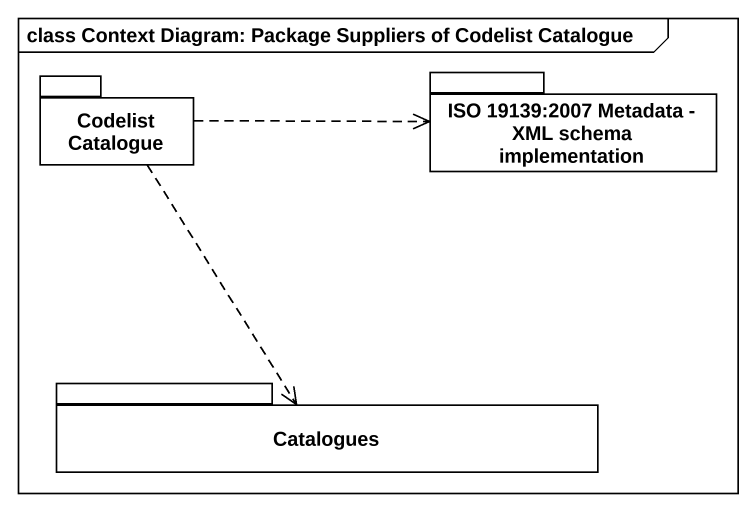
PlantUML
@startuml
mainframe class Context Diagram: Package Suppliers of Codelist Catalogue
package "Codelist Catalogue" as Codelist_Catalogue {
}
package "ISO 19139:2007 Metadata - XML schema implementation" as ISO_19139_2007_Metadata_XML {
}
package Catalogues {
}
Codelist_Catalogue .right.> ISO_19139_2007_Metadata_XML
Codelist_Catalogue ..> Catalogues
@enduml
